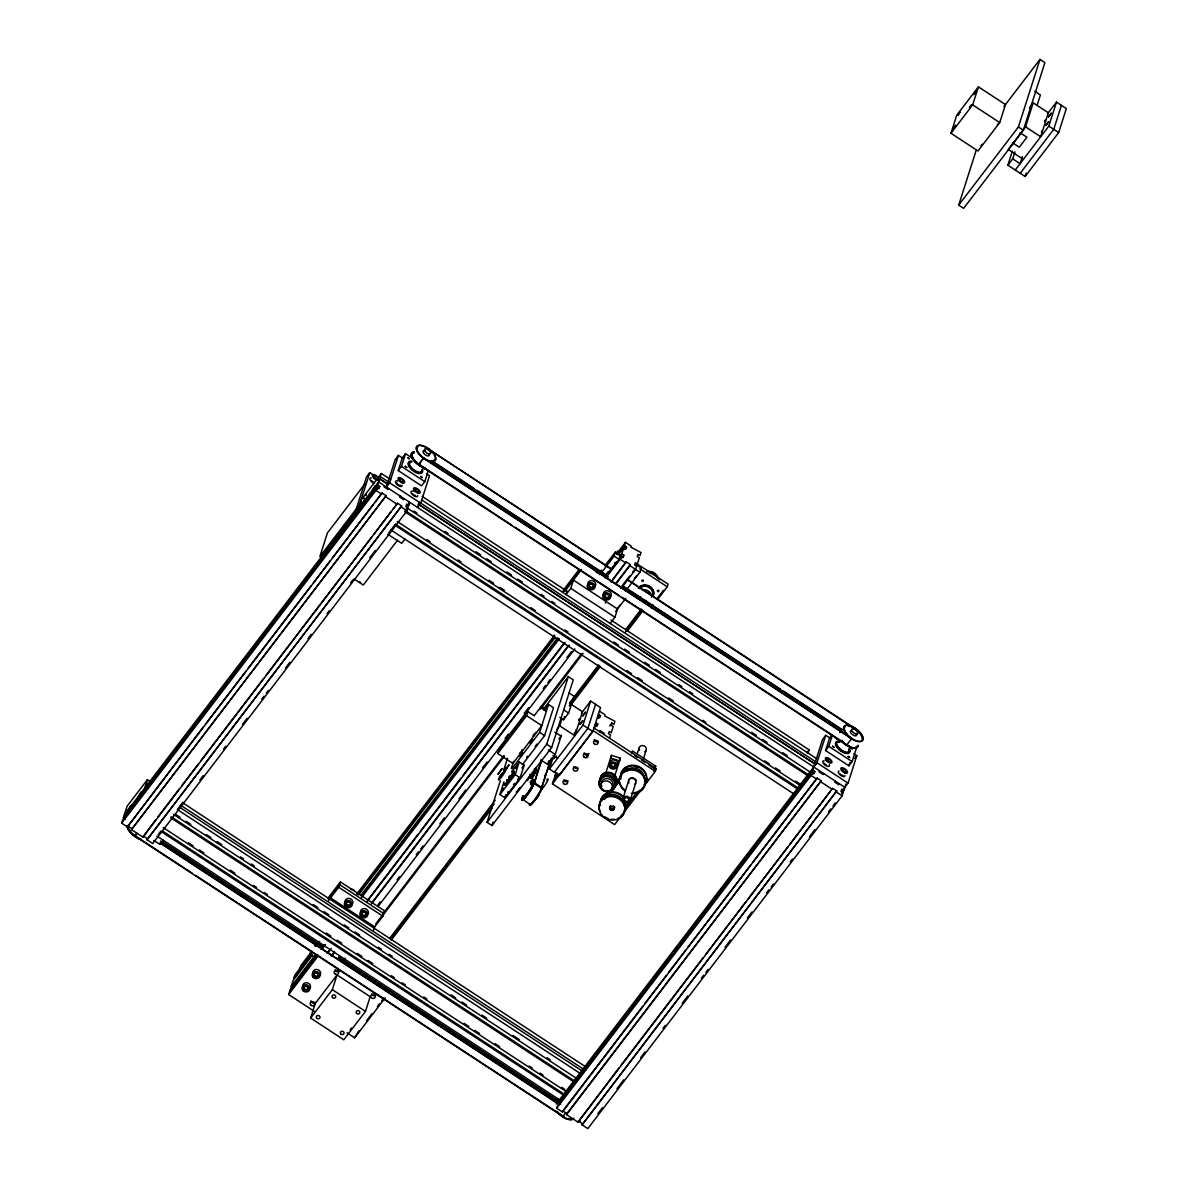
<?xml version="1.0" encoding="UTF-8"?>
<svg xmlns="http://www.w3.org/2000/svg" width="1188" height="1188" viewBox="0 0 1188 1188"><rect width="100%" height="100%" fill="white"/><g stroke="black" fill="none" stroke-linecap="round" stroke-linejoin="round"><path stroke-width="1.5" d="M850.89 747.876L852.316 749.079L851.336 747.846M529.937 774.428L529.358 777.635L527.264 780.516L529.002 777.323M507.573 793.02L508.538 791.817M535.818 732.313L535.031 733.857M553.816 758.746L556.563 756.058M406.489 508.375L408.731 505.435L406.697 504.098L405.984 506.326L408.019 507.662L407.039 510.766L152.732 843.569L147 839.812L401.663 505.91L397.579 503.237L142.916 837.139L131.467 829.625L386.115 495.723L382.031 493.05L127.383 826.952L121.651 823.21L122.646 820.091L376.952 487.303L378.987 488.639L379.7 486.412L377.65 485.075L379.64 478.853L387.392 483.917M125.393 819.2L123.359 817.864L127.042 806.31L147.386 779.684L150.49 781.719M128.096 809.845L131.126 805.241L130.769 806.355M127.383 826.952L203.118 727.19M138.268 796.539L141.298 791.921L140.941 793.035M131.467 829.625L386.115 495.723M144.684 788.134L147.386 779.684M564.27 1117.388L134.853 836.085L136.917 833.144M142.916 837.139L155.643 819.824M147 839.812L401.663 505.91M355.078 512.815L366.528 476.908L369.765 472.676L374.279 475.631M358.301 508.583L369.765 472.676M362.058 503.682L365.087 499.064L364.731 500.178M372.23 490.377L375.26 485.758L374.903 486.872M390.644 479.596L381.348 473.522L378.304 480.605L379.64 478.853M121.651 823.21L375.957 490.406L376.952 487.303M384.377 485.714L384.021 486.828L388.105 489.501L388.461 488.387M398.411 455.375L395.188 459.593L386.427 487.05L389.649 482.833L398.411 455.375L402.851 458.271M428.333 470.537L424.784 481.63L421.562 485.862L398.247 470.582L402.301 457.915L405.524 453.682L412.815 458.464M398.247 470.582L401.485 466.364L405.524 453.682M399.911 495.901L399.554 497L403.653 499.688L404.009 498.574M418.711 464.627L423.671 457.885L418.711 464.627L848.113 745.93A11.538 5.198 37.4 0 0 858.063 745.307A11.538 5.198 37.4 0 1 851.885 747.564A11.538 5.198 37.4 0 1 841.371 740.347M408.731 505.435L409.726 502.316L406.355 506.741M419.141 502.272L417.493 507.41L420.73 503.192L429.492 475.735L426.537 473.789M314.746 1011.656L288.639 994.549L290.496 988.758L316.35 954.9M293.243 987.867L291.194 986.53L293.184 980.308L312.296 955.286M299.97 968.309L300.831 965.636L310.469 953.014M317.092 954.513L314.954 957.32L310.023 954.083L310.914 951.276M314.954 957.32L315.845 954.499M328.631 900.445L338.699 887.258L340.421 881.897L384.541 910.81L382.833 916.171L373.878 927.887M310.632 1018.071L315.31 1003.37L337.021 974.962L370.181 996.687L365.488 1011.389L343.778 1039.797L310.632 1018.071L332.328 989.663L337.021 974.962M373.641 930.115L374.695 926.818L330.561 897.92M347 1032.788L354.677 1037.807L358.806 1030.857M527.918 711.701L526.64 715.711L541.787 725.63L512.904 763.439L497.757 753.519L499.034 749.494L527.918 711.701L534.14 715.77M543.54 709.058L568.31 676.625L573.255 679.863L551.678 747.445L491.981 825.571L487.05 822.348L500.326 780.754M503.638 770.359L507.514 758.226M511.612 771.903L519.23 761.924L524.175 765.146L520.121 777.828L504.87 797.787L499.925 794.564L503.979 781.882M491.981 825.571L493.079 822.111M567.047 591.282L565.963 594.653L570.789 588.342L573.418 580.1L617.552 609.013L614.924 617.24L610.097 623.566M511.3 768.458L513.528 761.478M504.87 797.787L505.88 794.624M499.925 794.564L515.191 774.591L519.23 761.924M511.865 768.74L539.634 732.387L548.529 704.514L553.474 707.751L544.564 735.624L522.349 764.701M534.615 781.719L541.268 760.855M551.366 758.078L541.446 788.297L534.051 783.456L541.773 760.201M487.05 822.348L546.747 744.223L568.31 676.625M556.801 729.595L559.697 725.809L561.894 718.948M540.689 759.889L547.638 764.433L548.752 760.914M600.192 574.353L614.107 556.147L615.458 551.915L620.388 555.152L619.037 559.37L605.123 577.591M541.446 788.297L550.326 760.469M559.815 717.329L563.513 719.75L564.597 716.379M616.765 553.742L617.626 551.054M581.689 712.8L590.644 701.083L600.519 707.558L592.857 731.556L559.296 775.482L549.42 769.007L552.702 758.731M547.638 764.433L555.256 754.454L561.434 735.09M563.513 719.75L568.606 713.097L573.997 696.198L569.067 692.975M605.464 578.363L620.091 559.236L621.086 556.118L623.121 557.469L623.834 555.241L621.799 553.905L623.774 547.668L625.824 549.019L626.536 546.792L624.487 545.455L625.482 542.337L631.214 546.094L630.858 547.208L641.015 552.524L640.02 555.628L637.986 554.291L637.273 556.519L639.322 557.855L637.332 564.077M620.121 817.418L614.612 824.606L552.465 783.887L554.291 778.14L557.588 773.819M557.053 777.249L555.004 775.913L555.999 772.794M611.196 582.12L626.165 561.879L630.264 564.552L629.907 565.666L616.409 583.323M549.42 769.007L582.996 725.081L590.644 701.083M595.574 704.321L587.926 728.318L554.351 772.245M625.987 590.495L639.901 572.274L641.253 568.057L636.322 564.82M595.693 722.66L597.742 723.997L597.029 726.224L594.98 724.888M598.396 714.211L600.43 715.562L599.717 717.775L597.683 716.438M599.717 731.749L600.074 730.635L604.157 733.323L603.801 734.422M599.376 711.107L605.108 714.849L604.751 715.963L614.924 721.279L613.929 724.398L611.879 723.061L611.181 725.274L613.216 726.625L611.226 732.848L609.192 731.511L608.479 733.724L610.528 735.06L609.533 738.179M611.464 755.345L610.602 758.033L619.542 760.899L620.388 758.211L611.464 755.345L605.717 773.21M657.632 599.435L667.27 586.827L668.131 584.14L635.283 562.741L634.585 564.968L636.62 566.305L635.625 569.423L621.012 588.55M631.556 753.608L632.402 750.92L655.717 766.201L654.855 768.874L649.034 765.057M626.492 770.507L627.294 767.968L628.125 768.517L627.323 771.042M622.972 798.485L628.556 780.991M637.481 753.029L639.144 747.787M630.1 800.638L635.684 783.159M643.495 758.687L646.272 749.94M646.361 781.452L647.178 778.927L648.009 779.462L647.193 782.001L646.361 781.452L644.044 784.555M643.213 787.184L655.301 771.354L656.147 768.725L593.985 728.006M557.855 1098.87L556.222 1104.023L816.973 762.77L825.734 735.313L830.174 738.223M841.579 793.421L843.836 790.48L841.787 789.129L841.074 791.356L843.124 792.693L842.129 795.812L587.822 1128.6L582.105 1124.843L836.753 790.941L832.669 788.268L578.007 1122.17L566.557 1114.671L821.22 780.768L817.136 778.095L562.473 1111.998L556.741 1108.241L557.736 1105.122L812.043 772.334L814.092 773.67L814.805 771.458L812.755 770.121L822.512 739.545L825.734 735.313M560.498 1104.246L558.449 1102.91L559.444 1099.791L156.875 836.055M562.473 1111.998L562.83 1110.884L566.914 1113.557L566.557 1114.671M578.007 1122.17L618.874 1068.057M582.105 1124.843L836.753 790.941M950.979 133.264L956.726 115.251L978.437 86.843L1005.464 104.559L999.717 122.587L978.006 150.98L950.979 133.264L972.675 104.871L978.437 86.843M1003.934 106.564L1039.975 59.4L1044.905 62.637L1023.343 130.22L963.631 208.346L958.701 205.108L976.402 149.658M807.959 753.37L809.087 749.851L610.974 620.062M556.741 1108.241L811.048 775.452L812.043 772.334M958.701 205.108L1018.398 126.982L1039.975 59.4M1047.534 113.825L1056.488 102.109L1066.349 108.568L1058.686 132.566L1025.125 176.492L1007.855 165.177L1012.354 151.099M1007.855 165.177L1012.696 158.85L1014.953 151.797M856.162 748.9L852.123 761.582L848.885 765.8L825.586 750.534L829.625 737.867L831.778 735.045M819.468 770.76L819.126 771.858L823.21 774.546L823.566 773.433M1025.541 126.834L1033.189 102.836L1048.351 112.756L1040.688 136.754L1025.541 126.834L1008.241 149.45L1023.388 159.385M825.586 750.534L828.808 746.302L832.343 735.224M1037.035 105.539L1040.406 94.981L1034.852 91.342M1022.348 156.653L1020.106 163.692L1012.696 158.85M1025.125 176.492L1026.224 173.062M835.015 780.932L834.659 782.046L838.743 784.719L839.099 783.605M1015.25 170.032L1048.826 126.106L1056.488 102.109M848.885 765.8L849.895 762.637M1061.419 105.346L1053.756 129.329L1020.195 173.27M843.836 790.48L845.915 783.932M841.446 791.772L848.054 783.13L856.815 755.672L853.86 753.741M614.656 776.076L620.388 758.211M506.875 780.1L506.771 780.887L507.766 780.056M506.979 779.863L506.845 780.872L507.959 779.818M520.359 752.568L520.002 753.474L520.745 752.657M522.542 749.836L521.799 751.158M527.383 756.147L526.774 757.38M605.731 575.571L605.39 576.314M634.347 578.155L635.832 576.908M980.857 145.693L981.496 145.471M1045.143 120.864L1045.499 119.958L1044.98 120.523M500.95 775.408L500.623 776.804L504.291 770.67M342.322 960.632L341.535 962.042M615.77 562.592L614.641 564.508M533.353 735.535L533.843 734.63M533.754 734.927L533.234 736.159L534.229 735.045M626.462 588.803L625.334 590.718M636.634 575.482L636.159 576.388M579.15 720.18L579.67 718.933L579.135 719.512M579.536 719.572L579.061 720.477M575.645 731.155L576.165 729.922L575.556 731.466M1045.381 120.597L1044.757 121.577M1041.475 132.18L1041.995 130.947L1041.475 131.512M536.115 797.697C533.382 803.548 541.862 792.04 538.669 793.985M510.439 775.987L509.028 778.363M321.369 948.128L321.978 946.584L321.369 947.103M510.305 776.269L508.806 778.675M533.976 734.54L534.496 733.605M533.575 735.936L535.164 733.768M536.946 744.059L536.293 745.084M507.825 792.53L508.345 791.772M982.298 144.283L981.778 145.099M530.397 782.372L531.407 780.932M501.826 773.848L502.361 773.032M423.492 468.013L425.052 469.037L423.537 468.295M530.294 782.105L530.858 781.244M530.977 783.115L533.16 778.972L532.462 779.239M315.429 945.232L317.048 943.346L315.444 946.376M599.183 573.923L600.801 572.037L599.524 574.591M521.28 752.093L522.2 749.747M518.25 778.808L517.745 779.833L518.517 778.467M997.801 124.072L997.267 124.844M614.627 563.335L615.28 562.473M625.319 589.545L625.972 588.684M521.28 751.974L520.344 753.251M508.806 776.789L509.34 776.046M574.903 732.357L574.235 733.338M364.968 483.828L327.398 533.011L319.854 556.608L358.538 505.984M361.004 500.133L381.348 473.522M360.009 503.252L361.345 501.499L359.296 505.479M124.354 814.76L378.645 481.957L844.831 787.362M123.359 817.864L377.65 485.075M377.442 489.367L379.7 486.412M205.376 724.235L245.886 671.235M248.129 668.28L311.137 585.818M313.394 582.877L330.279 560.795M332.521 557.84L373.032 504.826M375.289 501.885L382.031 493.05M134.853 836.085L136.783 833.56M157.9 816.884L179.284 788.906M181.526 785.951L198.411 763.869M200.653 760.929L263.677 678.467M265.919 675.512L371.696 537.095M373.938 534.154L390.822 512.073M393.079 509.117L397.579 503.237M158.227 834.555L160.469 831.615M182.982 802.167L177.354 809.533L579.893 1073.239M199.851 780.071L203.237 775.66M223.493 749.153L225.735 746.213M242.619 724.116L247.119 718.235M261.746 699.093L263.988 696.138M266.246 693.198L268.503 690.258M285.372 668.161L289.872 662.28M307.885 638.713L311.256 634.303M327.012 613.676L329.254 610.736M350.638 582.759L352.895 579.818M369.765 557.721L375.393 550.356M388.892 532.684L395.649 523.863M163.202 840.198L159.964 844.43L154.039 840.555M397.535 540.213L363.276 585.06L353.979 578.957M404.93 539.129L401.693 543.347L388.164 534.481M328.111 898.009L340.421 881.897M563.127 590.436L578.794 569.943M328.363 899.227L339.56 884.585L383.694 913.498L375.853 923.744M563.394 591.654L580.175 569.691M564.775 591.416L581.556 569.453M314.582 945.663L316.721 942.856M599.391 572.943L601.544 570.136M604.751 565.934L615.458 551.915M310.023 954.083L312.162 951.291M316.439 945.678L319.661 941.475M311.761 952.895L294.891 974.962L293.896 978.08L311.88 954.543M356.727 894.029L554.648 635.045M616.483 554.113L625.482 542.337M357.989 894.208L554.766 636.694M617.745 554.276L624.487 545.455M358.405 894.95L555.182 637.436M618.161 555.034L623.774 547.668M624.279 549.732L626.536 546.792M291.194 986.53L314.805 955.627M360.914 895.292L557.692 637.778M606.043 574.502L608.301 571.562M619.542 556.845L621.799 553.905M320.849 949.019L324.22 944.609M361.33 896.049L558.108 638.535M605.345 576.729L616.587 562.013M618.829 559.073L621.086 556.118M321.384 948.915L324.591 944.712M289.501 991.861L317.835 954.781M322.111 949.197L325.482 944.772M361.464 897.683L559.37 638.699M621.591 558.182L623.834 555.241M288.639 994.549L318.072 956.043M327.056 953.296L329.314 950.355M367.538 900.326L418.146 834.11M420.389 831.169L460.87 778.185M463.127 775.244L564.33 642.812M612.681 579.536L626.165 561.879M327.829 952.939L331.2 948.529M367.181 901.44L565.087 642.456M331.155 955.984L334.526 951.558M371.636 902.999L568.413 645.485M615.636 583.679L630.264 564.552M331.912 955.612L334.17 952.672M371.28 904.113L569.186 645.129M377.992 904.751L380.249 901.811M397.104 879.744L399.361 876.789M416.231 854.721L418.473 851.781M420.73 848.841L422.973 845.901M439.842 823.819L444.342 817.938M458.954 798.811L465.696 789.975M482.566 767.908L487.065 762.013M505.063 738.476L508.434 734.05M524.175 713.453L528.675 707.573M543.287 688.446L545.544 685.491M547.787 682.551L550.044 679.61M566.899 657.543L571.398 651.648M621.057 587.258L629.625 576.046M632.833 571.844L634.971 569.037M337.644 959.369L339.887 956.429M378.126 906.399L574.903 648.886M497.757 753.519L526.64 715.711M341.847 962.325L345.069 958.122M383.546 912.948L503.727 755.687M534.303 715.562L581.556 653.712M376.448 923.744L504.484 756.177M540.421 709.147L583.1 653.296M616.795 609.206L620.166 604.796M615.622 611.538L625.69 598.366M544.089 710.335L548.529 704.514M389.575 938.461L495.218 800.207M569.408 703.133L598.618 664.879M625.601 629.581L641.342 608.999M400.445 925.719L412.8 909.548M422.928 896.301L431.912 884.54M443.154 869.839L451.024 859.533M453.267 856.593L455.524 853.652M462.266 844.831L474.621 828.645M484.734 815.414L493.733 803.637M571.279 702.153L578.036 693.332M589.263 678.615L597.133 668.324M630.858 624.205L639.842 612.429M390.54 939.53L493.941 804.217M569.245 705.672L599.598 665.963M625.437 632.12L642.307 610.068M521.992 767.997L524.175 765.146M391.298 940.035L492.456 807.662M570.002 706.162L600.356 666.453M627.323 631.155L643.064 610.558M1029.328 107.885L1033.189 102.836M657.424 598.158L663.409 590.317M651.217 607.84L653.355 605.048M558.909 739.055L561.092 736.204L554.87 732.135M530.427 783.441L531.704 780.575M366.439 1020.863L371.889 1013.735M377.339 1006.607L379.507 1003.756M381.69 1000.905L383.873 998.054M598.232 718.428L600.43 715.562M354.677 1037.807L385.194 997.875M555.004 775.913L557.202 773.032M553.296 781.244L558.806 774.056M595.53 726.878L597.742 723.997M552.465 783.887L593.154 730.635L655.301 771.354M609.682 725.942L611.879 723.061M586.56 756.34L588.758 753.459M603.786 798.737L610.513 789.946M614.983 784.08L621.695 775.289M625.066 770.893L627.294 767.968M605.227 798.336L620.893 777.828M604.618 799.272L613.572 787.555M615.815 784.629L618.057 781.704M608.286 795.945L619.483 781.303M653.534 769.052L655.717 766.201M624.843 808.137L637.124 792.069M644.95 781.838L647.178 778.927M624.042 810.676L639.664 790.228M653.949 771.591L656.147 768.725M625.675 808.686L637.956 792.619M642.738 787.852L622.631 814.151A11.865 10.454 17.7 0 1 620.641 816.097M806.904 752.702L809.087 749.851M558.449 1102.91L812.755 770.121M812.547 774.398L814.805 771.458M563.958 1109.414L642.723 1006.325M644.965 1003.385L666.349 975.407M668.606 972.467L685.476 950.37M687.733 947.43L750.742 864.968M752.999 862.028L817.136 778.095M562.874 1116.482L565.77 1112.696M846.717 745.024L851.558 738.698L852.954 739.604M566.914 1113.557L821.22 780.768M854.662 758.493L856.815 755.672M621.131 1065.101L703.266 957.617M705.524 954.662L746.034 901.647M748.277 898.707L787.659 847.178M789.916 844.223L811.285 816.245M813.542 813.305L830.427 791.208M597.816 1113.705L602.316 1107.81M616.958 1088.668L623.7 1079.833M640.584 1057.751L645.084 1051.855M663.082 1028.303L665.339 1025.348M682.209 1003.266L687.837 995.9M701.351 978.229L703.593 975.289M705.85 972.348L708.093 969.393M724.977 947.311L730.605 939.946M747.475 917.864L751.974 911.968M766.602 892.827L768.859 889.886M771.101 886.931L773.358 883.991M790.243 861.909L792.485 858.954M809.37 836.872L814.998 829.506M828.496 811.835L830.739 808.894M832.996 805.954L835.253 802.999M531.6 773.908L533.397 772.155L530.501 777.294M535.951 745.544L535.149 746.42M855.939 729.105L627.323 579.343M1048.826 126.106L1058.686 132.566M1018.398 126.982L1023.343 130.22M1019.987 132.685L1026.922 137.229L1019.289 147.208L1012.354 142.664M972.675 104.871L999.717 122.587M639.723 568.785L667.27 586.827M620.091 559.236L625.809 562.993M629.907 565.666L639.901 572.274M614.107 556.147L619.037 559.37M611.85 569.201L426.121 447.534L611.716 569.616M627.19 579.759L854.707 728.808M435.209 462.978L473.908 488.327M477.012 490.362L607.009 575.527M624.042 586.679L780.368 689.085M783.456 691.119L842.277 729.655M431.986 461.36L608.434 576.952M622.364 586.085L842.144 730.056M426.774 459.919L850.133 737.273M423.537 458.301L851.558 738.698M418.844 464.211L511.894 525.17M514.983 527.205L618.889 595.262M621.992 597.297L843.747 742.574M401.485 466.364L424.784 481.63M828.808 746.302L852.123 761.582M570.789 588.342L614.924 617.24M422.156 496.361L567.641 591.669M421.606 499.896L816.542 758.627M380.353 476.626L389.649 482.714M420.626 503.014L815.547 761.731M389.649 482.833L420.73 503.192M816.973 762.77L848.054 783.13M379.017 478.378L388.313 484.466M419.29 504.752L815.77 764.493M418.369 504.217L814.849 763.958M413.973 511.122L417.077 513.157M444.951 531.422L448.054 533.442M475.928 551.707L480.576 554.751M486.768 558.806L491.416 561.85M506.905 571.992L511.553 575.037M517.745 579.105L522.393 582.15M540.971 594.327L544.074 596.346M551.811 601.425L554.915 603.459M613.765 642.01L618.413 645.054M624.606 649.108L629.254 652.153M644.742 662.295L649.391 665.339M655.583 669.408L660.231 672.453M678.808 684.615L681.912 686.649M689.649 691.728L692.753 693.747M751.603 732.313L756.251 735.357M762.444 739.411L767.092 742.455M782.58 752.598L787.228 755.642M407.425 508.182L810.097 771.977M375.957 490.406L381.675 494.163M385.773 496.836L397.223 504.351M401.306 507.024L407.039 510.766M811.048 775.452L816.78 779.194M820.863 781.882L832.313 789.381M836.397 792.054L842.129 795.812M405.108 510.573L807.781 774.368M404.752 511.672L808.983 776.492M427.041 539.649L430.13 541.683M458.004 559.949L461.107 561.969M488.981 580.234L493.629 583.278M499.821 587.347L504.469 590.391M530.798 607.632L535.446 610.677M564.879 629.952L567.968 631.986M626.819 670.537L631.467 673.581M637.659 677.635L642.307 680.679M668.636 697.935L673.284 700.979M702.717 720.255L705.806 722.289M764.656 760.84L769.304 763.884M775.512 767.938L780.145 770.982M795.633 781.125L800.281 784.169M397.252 521.487L801.484 786.308M396.48 524.888L799.153 788.684M394.579 524.992L797.252 788.787M390.822 529.893L793.51 793.688M570.389 703.801L582.506 711.746L574.858 735.728L559.697 725.809M634.466 755.509L637.377 757.424M641.758 760.29L644.668 762.191M563.676 709.875L568.606 713.097M582.996 725.081L592.857 731.556M541.238 706.162L544.238 708.137M540.317 707.306L546.376 711.27M539.634 732.387L544.564 735.624M546.747 744.223L551.678 747.445M548.321 749.91L555.256 754.454M553.014 755.39L557.558 758.36M534.555 782.803L541.936 787.644M515.191 774.591L520.121 777.828M522.126 799.138L529.506 803.964M338.699 887.258L382.833 916.171M183.011 803.014L585.684 1066.809M146.391 782.803L149.495 784.823M180.472 805.122L583.145 1068.918M179.759 807.335L582.432 1071.13M175.364 814.24L180.012 817.285M186.204 821.354L190.852 824.398M206.341 834.54L210.989 837.585M217.181 841.639L221.829 844.683M240.422 856.86L243.51 858.894M251.262 863.958L254.351 865.993M313.216 904.543L317.849 907.587M324.057 911.656L328.69 914.686M344.178 924.843L348.827 927.887M355.019 931.941L359.667 934.986M378.259 947.163L381.348 949.182M389.1 954.261L392.189 956.295M451.054 994.846L455.702 997.89M461.894 1001.944L466.542 1004.989M482.031 1015.146L486.664 1018.19M512.993 1035.431L519.201 1039.485M547.074 1057.751L550.163 1059.785M173.463 814.344L576.15 1078.14M171.146 816.735L573.819 1080.531M170.79 817.849L575.022 1082.654M188.432 842.782L193.08 845.826M199.272 849.88L203.92 852.925M230.249 870.165L234.897 873.21M253.475 885.387L256.578 887.421M264.315 892.5L267.419 894.519M326.269 933.085L330.917 936.114M337.11 940.183L341.758 943.227M357.246 953.37L361.894 956.414M368.087 960.468L372.735 963.513M391.312 975.69L394.416 977.724M402.153 982.788L405.257 984.822M423.834 996.999L426.938 999.034M464.107 1023.373L468.755 1026.417M474.948 1030.486L479.596 1033.53M495.084 1043.673L499.732 1046.717M529.15 1065.992L532.254 1068.027M539.991 1073.091L543.094 1075.125M561.686 1087.302L564.775 1089.322M163.291 827.65L565.978 1091.46M162.518 831.065L565.206 1094.861M160.618 831.155L563.29 1094.95M162.192 841.535L323.166 946.985M338.639 957.127L558.419 1101.113M160.514 840.941L323.032 947.4M338.506 957.543L558.286 1101.528M161.538 843.569L556.979 1102.642M159.845 842.975L556.845 1103.043M127.725 825.838L131.823 828.526M143.273 836.025L147.357 838.698M578.363 1121.056L582.462 1123.744M134.987 835.669L192.367 873.269M195.471 875.304L563.676 1116.542M332.328 989.663L365.488 1011.389M536.263 770.062A7.514 1.069 -56.8 0 1 531.526 778.452M535.862 769.082A8.45 1.203 -56.8 0 1 536.189 770.982A8.45 1.203 -56.8 0 1 531.467 778.779M535.743 778.912A7.514 1.069 -56.8 0 1 534.645 780.486M534.199 769.423A8.45 1.203 -56.8 0 1 535.684 769.839A8.45 1.203 -56.8 0 1 530.68 778.274M545.144 774.814A8.45 1.203 -56.8 0 1 544.817 775.823M600.831 779.283A7.514 6.623 17.7 0 1 610.201 775.645A7.514 6.623 17.7 0 1 614.939 784.407M601.009 779.283A7.514 6.623 17.7 0 1 610.736 773.952A7.514 6.623 17.7 0 1 614.641 784.229M600.237 781.155A8.45 7.44 17.7 0 1 608.895 772.675A8.45 7.44 17.7 0 1 616.364 783.026M600.371 780.724A8.45 7.44 17.7 0 1 609.028 772.259A8.45 7.44 17.7 0 1 616.498 782.61M600.712 786.114A7.514 6.623 17.7 0 1 600.074 784.422M611.404 778.214A7.514 6.623 17.7 0 1 613.973 780.962M602.761 789.53A8.45 7.44 17.7 0 1 602.94 776.848A8.45 7.44 17.7 0 1 615.636 783.189A8.45 7.44 17.7 0 1 604.737 790.51M635.209 766.394A8.45 7.44 17.7 0 1 637.347 766.899M513.795 772.215A7.514 1.069 -56.8 0 1 509.578 780.145A7.514 1.069 -56.8 0 1 505.375 784.243M513.676 771.309A8.45 1.203 -56.8 0 1 510.825 778.541A8.45 1.203 -56.8 0 1 504.841 785.016M512.147 771.443A8.45 1.203 -56.8 0 1 510.038 778.021A8.45 1.203 -56.8 0 1 504.232 783.724M520.24 787.332A8.45 1.203 -56.8 0 1 519.008 789.01M517.864 790.436A8.45 1.203 -56.8 0 1 516.127 792.144M640.495 587.184A7.514 6.623 17.7 0 1 647.772 586.308M649.509 587.184A7.514 6.623 17.7 0 1 650.979 588.416M639.872 586.53A8.45 7.44 17.7 0 1 650.029 586.516A8.45 7.44 17.7 0 1 653.385 595.381M638.312 588.342A8.45 7.44 17.7 0 1 648.93 586.382A8.45 7.44 17.7 0 1 653.251 595.797M420.879 472.468A7.514 3.386 37.4 0 1 411.761 469.201A7.514 3.386 37.4 0 1 410.35 462.429M421.443 470.715A7.514 3.386 37.4 0 1 421.369 471.755M422.23 471.101A8.45 3.802 37.4 0 1 412.177 470.151A8.45 3.802 37.4 0 1 411.078 461.731M422.334 469.067A8.45 3.802 37.4 0 1 418.681 472.735A8.45 3.802 37.4 0 1 409.533 465.934A8.45 3.802 37.4 0 1 411.583 461.063M848.217 752.42A7.514 3.386 37.4 0 1 840.584 750.4A7.514 3.386 37.4 0 1 836.278 743.51M849.153 749.673A8.45 3.802 37.4 0 1 844.935 753.192A8.45 3.802 37.4 0 1 835.817 745.544A8.45 3.802 37.4 0 1 840.035 742.025M849.658 749.004A8.45 3.802 37.4 0 1 846.019 752.687A8.45 3.802 37.4 0 1 836.857 745.871A8.45 3.802 37.4 0 1 838.906 741.015M600.4 811.924A13.142 11.583 17.7 0 1 606.474 796.717A13.142 11.583 17.7 0 1 623.834 803.326A13.142 11.583 17.7 0 1 617.745 818.547M614.523 819.289A13.142 11.583 17.7 0 1 611.137 819.23M607.811 818.384A13.142 11.583 17.7 0 1 604.781 816.809M600.415 805.583A13.142 11.583 17.7 0 1 607.558 793.332A13.142 11.583 17.7 0 1 623.047 797.267M625.972 802.925A13.142 11.583 17.7 0 1 625.467 808.924M600.445 801.841A13.142 11.583 17.7 0 1 607.766 792.663M610.988 791.921A13.142 11.583 17.7 0 1 623.269 796.599M626.18 802.242A13.142 11.583 17.7 0 1 626.373 805.301M613.379 805.969A2.346 2.064 17.7 0 1 613.944 809.043A2.346 2.064 17.7 0 1 610.528 809.043A2.346 2.064 17.7 0 1 610.573 805.969M604.143 798.321A10.93 9.638 17.7 0 1 605.984 796.509M608.315 795.232A10.93 9.638 17.7 0 1 623.997 805.509M624.487 771.695A10.93 9.638 17.7 0 1 626.328 769.883M628.66 768.606A10.93 9.638 17.7 0 1 644.341 778.883M624.918 790.866A13.142 11.583 17.7 0 1 624.65 771.68A13.142 11.583 17.7 0 1 644.757 779.343A13.142 11.583 17.7 0 1 631.274 793.287M628.927 779.729A3.757 3.312 17.7 0 1 629.343 778.972M630.783 777.917A3.757 3.312 17.7 0 1 633.62 777.902M635.224 778.957A3.757 3.312 17.7 0 1 636.1 780.561M628.927 782.966A3.757 3.312 17.7 0 1 630.279 778.704A3.757 3.312 17.7 0 1 635.209 779.877A3.757 3.312 17.7 0 1 634.719 784.332M620.789 775.215A13.142 11.583 17.7 0 1 634.719 765.354A13.142 11.583 17.7 0 1 646.718 778.675M620.76 778.957A13.142 11.583 17.7 0 1 632.803 765.904A13.142 11.583 17.7 0 1 646.495 779.358M619.497 779.269A13.142 11.583 17.7 0 1 632.298 769.289A13.142 11.583 17.7 0 1 645.396 780.694A13.142 11.583 17.7 0 1 634.867 792.663M625.126 790.183A13.142 11.583 17.7 0 1 619.676 782.328M645.336 751.38A3.727 3.282 17.7 0 1 644.564 751.856M639.53 750.326A3.727 3.282 17.7 0 1 642.693 745.544A3.727 3.282 17.7 0 1 645.916 750.727M546.762 779.892A6.103 0.861 -56.8 0 1 547.638 780.679A6.103 0.861 -56.8 0 1 543.198 787.599A6.103 0.861 -56.8 0 1 541.535 788.015M568.102 780.947A2.346 2.064 17.7 0 1 563.884 779.952M577.873 768.027A2.346 2.064 17.7 0 1 574.056 766.646M588.713 753.86A2.346 2.064 17.7 0 1 584.184 752.791M598.217 741.401A2.346 2.064 17.7 0 1 594.356 739.471M609.979 764.018A3.995 3.519 17.7 0 1 612.503 759.964A3.995 3.519 17.7 0 1 617.404 762.176A3.995 3.519 17.7 0 1 615.726 766.631M615.31 763.305A2.346 2.064 17.7 0 1 613.765 766.542A2.346 2.064 17.7 0 1 611.315 763.513M601.915 786.322A6.103 5.376 17.7 0 1 603.801 779.298A6.103 5.376 17.7 0 1 611.865 780.902A6.103 5.376 17.7 0 1 611.389 788.193M614.745 807.098A2.346 2.064 17.7 0 1 610.216 806.028M514.493 783.412A7.514 1.069 -56.8 0 1 513.409 784.897M513.008 771.784A7.514 1.069 -56.8 0 1 508.657 779.848A7.514 1.069 -56.8 0 1 504.603 783.664M512.533 771.532A7.514 1.069 -56.8 0 1 512.904 771.443M503.831 770.076A7.514 1.069 -56.8 0 1 506.162 769.572A7.514 1.069 -56.8 0 1 499.509 779.358A7.514 1.069 -56.8 0 1 500.623 774.799M542.292 785.996A11.538 1.634 -56.8 0 1 535.491 798.871A11.538 1.634 -56.8 0 1 529.477 803.994M541.787 786.946A10.603 1.5 -56.8 0 1 535.862 798.113A10.603 1.5 -56.8 0 1 529.893 803.949M542.337 786.01A11.538 1.634 -56.8 0 1 536.724 797.905A11.538 1.634 -56.8 0 1 529.878 804.246M534.214 783.085A10.603 1.5 -56.8 0 1 527.71 794.356A10.603 1.5 -56.8 0 1 522.512 799.108M522.72 798.128A10.603 1.5 -56.8 0 1 523.299 796.643M531.422 784.05A10.603 1.5 -56.8 0 1 532.655 782.714M533.605 781.912A10.603 1.5 -56.8 0 1 534.199 781.704M534.481 780.932A11.538 1.634 -56.8 0 1 529.209 792.441A11.538 1.634 -56.8 0 1 522.067 799.331M522.527 797.935A11.538 1.634 -56.8 0 1 523.388 796.034M532.476 782.58A11.538 1.634 -56.8 0 1 533.664 781.452M530.635 784.006A11.538 1.634 -56.8 0 1 533.768 783.605A11.538 1.634 -56.8 0 1 524.517 797.876A11.538 1.634 -56.8 0 1 523.002 795.782M531.051 784.763A7.514 1.069 -56.8 0 1 529.18 790.614A7.514 1.069 -56.8 0 1 524.012 795.678M519.156 788.594A7.514 1.069 -56.8 0 1 518.131 789.857M531.036 783.798A10.603 1.5 -56.8 0 1 533.234 784.318A10.603 1.5 -56.8 0 1 525.111 796.91A10.603 1.5 -56.8 0 1 522.913 796.391M345.069 902.42A3.995 3.519 17.7 0 1 347.787 898.484A3.995 3.519 17.7 0 1 352.598 900.875A3.995 3.519 17.7 0 1 350.712 905.241M350.965 889.604A2.346 2.064 17.7 0 1 354.618 891.356M350.772 902.435A2.346 2.064 17.7 0 1 349.391 905.018A2.346 2.064 17.7 0 1 346.406 903.593A2.346 2.064 17.7 0 1 347.787 900.994M349.569 901.172A2.346 2.064 17.7 0 1 350.074 901.499M378.333 480.219A3.995 1.797 37.4 0 1 373.195 477.442A3.995 1.797 37.4 0 1 374.072 474.68A3.995 1.797 37.4 0 1 378.913 478.422M374.369 483.412A3.995 1.797 37.4 0 1 370.255 480.16A3.995 1.797 37.4 0 1 371.295 477.977M373.685 482.254A2.346 1.054 37.4 0 1 371.488 480.442M373.552 477.502A2.346 1.054 37.4 0 1 376.225 479.462M366.067 495.738A3.995 1.797 37.4 0 1 366.364 494.817M363.558 498.529A3.995 1.797 37.4 0 1 364.285 497.921M302.717 986.797A3.995 3.519 17.7 0 1 305.435 982.847A3.995 3.519 17.7 0 1 310.246 985.253A3.995 3.519 17.7 0 1 308.36 989.619M308.345 988.401A2.346 2.064 17.7 0 1 304.544 988.683A2.346 2.064 17.7 0 1 305.45 985.372M306.638 985.357A2.346 2.064 17.7 0 1 307.217 985.55M312.889 973.492A3.995 3.519 17.7 0 1 317.983 969.72A3.995 3.519 17.7 0 1 319.379 975.838M318.592 973.492A2.346 2.064 17.7 0 1 316.632 976.165A2.346 2.064 17.7 0 1 314.122 973.566M314.315 973.061A2.346 2.064 17.7 0 1 315.072 972.274M317.389 972.244A2.346 2.064 17.7 0 1 317.909 972.571M388.298 533.902A3.995 1.797 37.4 0 1 388.001 534.838M580.264 1121.19A3.995 1.797 37.4 0 1 579.477 1121.026M154.306 840.614A3.995 1.797 37.4 0 1 154.039 841M402.108 485.313A3.995 1.797 37.4 0 1 399.361 486.115A3.995 1.797 37.4 0 1 395.53 482.491A3.995 1.797 37.4 0 1 397.609 481.051M400.445 485.268A2.346 1.054 37.4 0 1 399.703 485.313M398.723 484.927A2.346 1.054 37.4 0 1 396.807 482.744M398.678 480.383A2.346 1.054 37.4 0 1 401.96 482.774M417.641 495.5A3.995 1.797 37.4 0 1 414.894 496.302A3.995 1.797 37.4 0 1 411.078 492.664A3.995 1.797 37.4 0 1 413.157 491.238M415.251 495.485A2.346 1.054 37.4 0 1 413.751 494.772M412.875 493.956A2.346 1.054 37.4 0 1 412.578 493.525M413.899 490.644A2.346 1.054 37.4 0 1 417.315 492.545M829.239 764.612A3.995 1.797 37.4 0 1 827.516 766.349A3.995 1.797 37.4 0 1 823.195 763.142A3.995 1.797 37.4 0 1 824.16 760.84M826.269 764.983A2.346 1.054 37.4 0 1 824.368 763.305M826.432 760.365A2.346 1.054 37.4 0 1 828.793 761.894M844.965 775.452A3.995 1.797 37.4 0 1 840.629 775.319A3.995 1.797 37.4 0 1 839.055 771.042M842.99 775.467A2.346 1.054 37.4 0 1 841.579 775.051M840.599 774.338A2.346 1.054 37.4 0 1 840.198 773.908M841.55 770.507A2.346 1.054 37.4 0 1 844.817 772.898M341.773 906.756A2.346 2.064 17.7 0 1 342.233 907.142M360.528 911.671A3.995 3.519 17.7 0 1 366.632 909.31A3.995 3.519 17.7 0 1 366.246 915.428M365.622 911.686A2.346 2.064 17.7 0 1 365.919 914.641A2.346 2.064 17.7 0 1 362.652 914.701A2.346 2.064 17.7 0 1 362.355 911.731M588.268 585.506A3.995 3.519 17.7 0 1 589.708 580.977A3.995 3.519 17.7 0 1 594.95 582.224A3.995 3.519 17.7 0 1 594.416 586.961M595.559 571.547A2.346 2.064 17.7 0 1 596.643 572.067M597.059 572.497A2.346 2.064 17.7 0 1 597.341 573.002M593.762 585.164A2.346 2.064 17.7 0 1 590.763 587.139A2.346 2.064 17.7 0 1 589.664 583.739M592.946 583.694A2.346 2.064 17.7 0 1 593.347 584.11M603.801 595.693A3.995 3.519 17.7 0 1 605.256 591.164A3.995 3.519 17.7 0 1 610.484 592.396A3.995 3.519 17.7 0 1 609.964 597.133M609.281 595.886A2.346 2.064 17.7 0 1 606.296 597.326A2.346 2.064 17.7 0 1 604.885 594.356M605.212 593.926A2.346 2.064 17.7 0 1 606.192 593.361M351.366 1027.976A2.317 2.049 17.7 0 1 350.995 1028.971M350.608 1029.357A2.317 2.049 17.7 0 1 350.104 1029.625M375.824 994.92A2.317 2.049 17.7 0 1 371.651 993.925M315.221 1002.301A2.317 2.049 17.7 0 1 311.004 1000.771M339.204 970.923A2.317 2.049 17.7 0 1 335.031 969.943M605.286 602.554A2.346 2.064 17.7 0 1 605.628 603.029M573.834 1118.16A11.538 5.198 37.4 0 1 566.468 1118.457A11.538 5.198 37.4 0 1 557.038 1111.196M571.784 1118.576A10.603 4.782 37.4 0 1 568.235 1118.517M140.956 839.545A11.538 5.198 37.4 0 1 127.294 825.868M141.209 839.218A11.538 5.198 37.4 0 1 127.547 825.541M135.684 836.174A10.603 4.782 37.4 0 1 128.334 827.086M848.232 725.541A11.538 5.198 37.4 0 1 862.859 738.179A11.538 5.198 37.4 0 1 850.044 737.689A11.538 5.198 37.4 0 1 846.257 725.467M847.504 734.823A10.603 4.782 37.4 0 1 845.93 732.877M844.846 730.962A10.603 4.782 37.4 0 1 844.341 729.239M844.445 727.813A10.603 4.782 37.4 0 1 845.128 726.774M848.084 726.12A10.603 4.782 37.4 0 1 850.148 726.551M856.964 730.442A10.603 4.782 37.4 0 1 860.082 733.664M860.498 734.258A10.603 4.782 37.4 0 1 861.582 736.159M861.998 737.392A10.603 4.782 37.4 0 1 861.998 739.307M856.058 733.471A3.757 1.693 37.4 0 1 855.509 735.877A3.757 1.693 37.4 0 1 851.247 733.442A3.757 1.693 37.4 0 1 851.054 730.62M848.915 748.782A7.514 3.386 37.4 0 1 845.678 752.049A7.514 3.386 37.4 0 1 837.54 745.99A7.514 3.386 37.4 0 1 839.367 741.668M840.094 732.164A11.538 5.198 37.4 0 1 841.683 731.763M849.182 745.99A10.603 4.782 37.4 0 1 846.866 744.653M857.825 745.633A11.538 5.198 37.4 0 1 851.633 747.891A11.538 5.198 37.4 0 1 841.119 740.673M839.842 732.491A11.538 5.198 37.4 0 1 841.431 732.09M848.93 746.316A10.603 4.782 37.4 0 1 842.426 741.475M360.647 582.358A2.391 1.069 37.4 0 1 359.637 581.689M136.011 836.397A3.757 1.693 37.4 0 1 133.62 834.882M649.301 572.883A10.603 9.341 17.7 0 1 658.078 578.645M650.564 572.482A11.538 10.172 17.7 0 1 659.355 579.625M646.718 571.829A7.514 6.623 17.7 0 1 657.335 577.13M573.359 1118.799A11.538 5.198 37.4 0 1 556.786 1111.523M856.726 746.391A10.603 4.782 37.4 0 1 855.627 747.118M639.263 588.654A7.514 6.623 17.7 0 1 649.613 587.763A7.514 6.623 17.7 0 1 651.366 597.208M647.326 602.583A7.514 6.623 17.7 0 1 645.47 602.984M637.481 598.633A7.514 6.623 17.7 0 1 636.842 595.188M643.005 589.634A7.514 6.623 17.7 0 1 651.559 595.678M641.104 597.906A3.757 3.312 17.7 0 1 640.688 597.089M434.214 454.959A11.538 5.198 37.4 0 1 429.358 461.286A11.538 5.198 37.4 0 1 416.364 449.599A11.538 5.198 37.4 0 1 425.735 447.341M428.244 448.901A11.538 5.198 37.4 0 1 432.64 452.836M434.674 459.37A10.603 4.782 37.4 0 1 428.957 460.632M422.141 456.741A10.603 4.782 37.4 0 1 418.607 452.925M417.523 451.024A10.603 4.782 37.4 0 1 417.805 446.822M429.106 454.202A3.757 1.693 37.4 0 1 427.235 455.761A3.757 1.693 37.4 0 1 423.18 452.361A3.757 1.693 37.4 0 1 425.052 450.801M419.542 464.716A10.603 4.782 37.4 0 1 414.211 452.569M423.878 467.285A10.603 4.782 37.4 0 1 413.513 459.578A10.603 4.782 37.4 0 1 413.959 452.91M421.948 470.047A7.514 3.386 37.4 0 1 413.023 469.201A7.514 3.386 37.4 0 1 412.028 461.731M423.359 467.196A11.538 5.198 37.4 0 1 412.548 458.271A11.538 5.198 37.4 0 1 414.36 451.811M425.453 468.235A11.538 5.198 37.4 0 1 412.979 459.667A11.538 5.198 37.4 0 1 414.107 452.153M646.02 600.445A3.757 3.312 17.7 0 1 640.139 596.866M405.257 466.29L406.756 467.389L405.257 466.29M407.959 457.84L409.459 458.939L408.019 457.736M420.804 476.462L422.289 477.576L420.804 476.462M832.595 746.227L834.08 747.341L832.595 746.227M835.283 737.778L836.783 738.891L835.283 737.778M848.128 756.414L849.628 757.528L848.128 756.414M502.643 789.782L503.653 788.327L502.643 789.782M512.815 776.477L513.825 775.022L512.815 776.477M515.503 768.027L516.542 766.602L515.503 768.027M519.913 756.236L522.453 752.598L519.913 756.236M530.086 742.931L532.625 739.292L530.086 742.931M608.419 562.355L610.974 558.716L608.419 562.355M580.13 724.294L582.669 720.671L580.13 724.294M582.833 715.859L585.372 712.221L582.833 715.859M953.712 128.245L955.746 125.334L953.712 128.245M957.899 115.162L959.934 112.251L957.899 115.162M969.482 107.618L971.546 104.782L969.482 107.618M973.655 94.535L975.69 91.625L973.655 94.535M1045.96 125.319L1048.559 121.77L1045.96 125.319M1048.662 116.87L1051.202 113.231L1048.662 116.87M631.704 593.748C632.64 597.104 634.615 591.787 631.704 593.748M641.876 580.442C642.812 583.783 644.787 578.482 641.876 580.442M647.252 603.935C648.188 607.276 650.148 601.974 647.252 603.935M657.424 590.614C658.36 593.97 660.32 588.654 657.424 590.614M497.921 774.383L501.96 768.77L497.921 774.383M506.385 768.428L508.91 764.968L506.385 768.428M600.98 788.55A8.45 7.44 17.7 0 0 615.146 786.827A8.45 7.44 17.7 0 0 605.494 776.477A8.45 7.44 17.7 0 0 600.98 788.55M602.049 815.28A13.142 11.583 17.7 0 0 624.16 812.978A13.142 11.583 17.7 0 0 609.489 796.643A13.142 11.583 17.7 0 0 602.049 815.28M610.172 809.577A2.346 2.064 17.7 0 0 614.107 809.102A2.346 2.064 17.7 0 0 611.419 806.221A2.346 2.064 17.7 0 0 610.172 809.577M424.814 450.95A3.757 1.693 37.4 0 0 430.279 453.935A3.757 1.693 37.4 0 0 427.561 449.435A3.757 1.693 37.4 0 0 424.814 450.95M623.358 801.024A3.727 3.282 17.7 0 0 629.729 801.41A3.727 3.282 17.7 0 0 626.522 796.242A3.727 3.282 17.7 0 0 623.358 801.024M624.933 800.742A2.168 1.916 17.7 0 0 628.586 800.296A2.168 1.916 17.7 0 0 626.091 797.638A2.168 1.916 17.7 0 0 624.933 800.742M563.587 783.605A2.346 2.064 17.7 0 0 567.522 783.115A2.346 2.064 17.7 0 0 564.835 780.249A2.346 2.064 17.7 0 0 563.587 783.605M573.759 770.284A2.346 2.064 17.7 0 0 577.695 769.809A2.346 2.064 17.7 0 0 575.007 766.928A2.346 2.064 17.7 0 0 573.759 770.284M583.932 756.979A2.346 2.064 17.7 0 0 587.867 756.504A2.346 2.064 17.7 0 0 585.179 753.623A2.346 2.064 17.7 0 0 583.932 756.979M594.104 743.658A2.346 2.064 17.7 0 0 598.039 743.183A2.346 2.064 17.7 0 0 595.351 740.317A2.346 2.064 17.7 0 0 594.104 743.658M610.305 767.804A3.995 3.519 17.7 0 0 616.928 766.72A3.995 3.519 17.7 0 0 612.162 761.998A3.995 3.519 17.7 0 0 610.305 767.804M611.285 766.661A2.346 2.064 17.7 0 0 615.28 766.453A2.346 2.064 17.7 0 0 612.83 763.424A2.346 2.064 17.7 0 0 611.285 766.661M602.123 789.842A6.103 5.376 17.7 0 0 612.251 788.208A6.103 5.376 17.7 0 0 604.959 780.976A6.103 5.376 17.7 0 0 602.123 789.842M345.307 906.236A3.995 3.519 17.7 0 0 352.004 905.419A3.995 3.519 17.7 0 0 347.445 900.534A3.995 3.519 17.7 0 0 345.307 906.236M346.361 905.137A2.346 2.064 17.7 0 0 350.356 905.078A2.346 2.064 17.7 0 0 348.039 901.974A2.346 2.064 17.7 0 0 346.361 905.137M374.027 477.116A2.346 1.054 37.4 0 0 377.442 479.031A2.346 1.054 37.4 0 0 375.809 476.225A2.346 1.054 37.4 0 0 374.027 477.116M302.97 990.614A3.995 3.519 17.7 0 0 309.652 989.797A3.995 3.519 17.7 0 0 305.093 984.911A3.995 3.519 17.7 0 0 302.97 990.614M304.009 989.515A2.346 2.064 17.7 0 0 308.019 989.456A2.346 2.064 17.7 0 0 305.702 986.337A2.346 2.064 17.7 0 0 304.009 989.515M313.142 977.293A3.995 3.519 17.7 0 0 319.824 976.477A3.995 3.519 17.7 0 0 315.266 971.591A3.995 3.519 17.7 0 0 313.142 977.293M314.181 976.209A2.346 2.064 17.7 0 0 318.191 976.15A2.346 2.064 17.7 0 0 315.874 973.031A2.346 2.064 17.7 0 0 314.181 976.209M398.574 480.101A3.995 1.797 37.4 0 0 404.351 482.922A3.995 1.797 37.4 0 0 401.009 478.066A3.995 1.797 37.4 0 0 398.574 480.101M399.584 480.026A2.346 1.054 37.4 0 0 402.984 481.942A2.346 1.054 37.4 0 0 401.366 479.135A2.346 1.054 37.4 0 0 399.584 480.026M414.107 490.288A3.995 1.797 37.4 0 0 419.884 493.094A3.995 1.797 37.4 0 0 416.543 488.253A3.995 1.797 37.4 0 0 414.107 490.288M415.117 490.199A2.346 1.054 37.4 0 0 418.532 492.114A2.346 1.054 37.4 0 0 416.899 489.308A2.346 1.054 37.4 0 0 415.117 490.199M825.898 760.053A3.995 1.797 37.4 0 0 831.674 762.859A3.995 1.797 37.4 0 0 828.333 758.018A3.995 1.797 37.4 0 0 825.898 760.053M826.907 759.964A2.346 1.054 37.4 0 0 830.323 761.879A2.346 1.054 37.4 0 0 828.689 759.087A2.346 1.054 37.4 0 0 826.907 759.964M841.431 770.225A3.995 1.797 37.4 0 0 847.222 773.046A3.995 1.797 37.4 0 0 843.881 768.205A3.995 1.797 37.4 0 0 841.431 770.225M842.441 770.151A2.346 1.054 37.4 0 0 845.856 772.066A2.346 1.054 37.4 0 0 844.223 769.26A2.346 1.054 37.4 0 0 842.441 770.151M360.855 916.423A3.995 3.519 17.7 0 0 367.538 915.606A3.995 3.519 17.7 0 0 362.993 910.721A3.995 3.519 17.7 0 0 360.855 916.423M361.894 915.324A2.346 2.064 17.7 0 0 365.904 915.265A2.346 2.064 17.7 0 0 363.587 912.146A2.346 2.064 17.7 0 0 361.894 915.324M588.179 588.416A3.995 3.519 17.7 0 0 594.861 587.615A3.995 3.519 17.7 0 0 590.302 582.714A3.995 3.519 17.7 0 0 588.179 588.416M589.218 587.332A2.346 2.064 17.7 0 0 593.228 587.273A2.346 2.064 17.7 0 0 590.911 584.154A2.346 2.064 17.7 0 0 589.218 587.332M603.712 598.604A3.995 3.519 17.7 0 0 610.409 597.787A3.995 3.519 17.7 0 0 605.85 592.901A3.995 3.519 17.7 0 0 603.712 598.604M604.751 597.505A2.346 2.064 17.7 0 0 608.761 597.445A2.346 2.064 17.7 0 0 606.444 594.342A2.346 2.064 17.7 0 0 604.751 597.505M334.704 973.611A2.317 2.049 17.7 0 0 338.61 973.135A2.317 2.049 17.7 0 0 335.952 970.284A2.317 2.049 17.7 0 0 334.704 973.611M371.339 997.608A2.317 2.049 17.7 0 0 375.23 997.133A2.317 2.049 17.7 0 0 372.572 994.282A2.317 2.049 17.7 0 0 371.339 997.608M310.721 1004.989A2.317 2.049 17.7 0 0 314.627 1004.513A2.317 2.049 17.7 0 0 311.969 1001.662A2.317 2.049 17.7 0 0 310.721 1004.989M845.158 731.882A11.538 5.198 37.4 0 0 861.953 740.852A11.538 5.198 37.4 0 0 853.311 726.952A11.538 5.198 37.4 0 0 845.158 731.882M852.375 731.526A3.757 1.693 37.4 0 0 857.751 733.813A3.757 1.693 37.4 0 0 854.202 729.239A3.757 1.693 37.4 0 0 852.375 731.526M417.82 451.93A11.538 5.198 37.4 0 0 434.615 460.899A11.538 5.198 37.4 0 0 425.987 447.015A11.538 5.198 37.4 0 0 417.82 451.93M340.822 1033.946A1.871 1.648 17.7 0 0 343.971 1033.56A1.871 1.648 17.7 0 0 341.832 1031.273A1.871 1.648 17.7 0 0 340.822 1033.946M356.593 1013.319A1.871 1.648 17.7 0 0 359.741 1012.948A1.871 1.648 17.7 0 0 357.588 1010.646A1.871 1.648 17.7 0 0 356.593 1013.319M332.506 997.549A1.871 1.648 17.7 0 0 335.655 997.163A1.871 1.648 17.7 0 0 333.516 994.876A1.871 1.648 17.7 0 0 332.506 997.549M316.751 1018.175A1.871 1.648 17.7 0 0 319.899 1017.789A1.871 1.648 17.7 0 0 317.76 1015.488A1.871 1.648 17.7 0 0 316.751 1018.175"/></g></svg>
